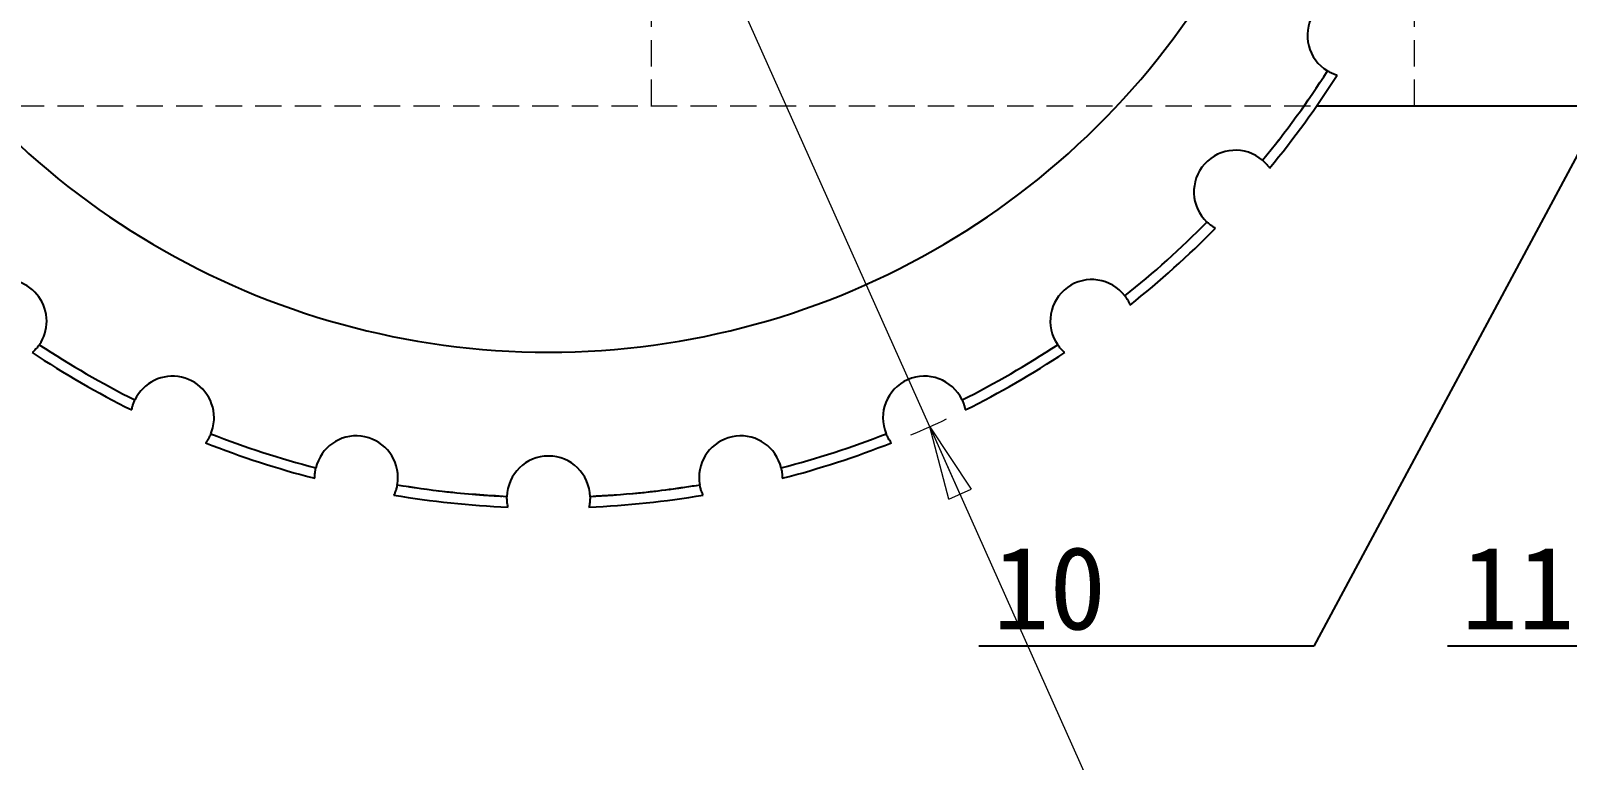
# Model space of a CAD drawing. Header units: millimetres. Extents: x 15 to 1184, y 5 to 836.
# Drawn here: x 344.2 to 418.1, y 497.8 to 532.9 of the extents above; entities that cross this region are included whole.
import ezdxf
from ezdxf import colors
from ezdxf.entities.mleader import LeaderData, LeaderLine
from ezdxf.math import Vec2, Vec3

# ---------------------------------------------------------------- set-up
doc = ezdxf.new("R2010")
doc.units = ezdxf.units.MM
doc.linetypes.add('HIDDEN', pattern=[1.905, 1.27, -0.635])
doc.styles.add('SLDTEXTSTYLE0', font='TXT', dxfattribs={"width": 0.75})
doc.dimstyles.new('SLDDIMSTYLE0', dxfattribs={"dimtxt": 3.5, "dimasz": 3.556, "dimexe": 0, "dimexo": 0.0625, "dimgap": 0.875, "dimtad": 1, "dimdec": 1, "dimlfac": 2, "dimrnd": 1e-09, "dimzin": 4, "dimdsep": 46, "dimtxsty": 'SLDTEXTSTYLE0', "dimblk1": 'CLOSED', "dimblk2": 'CLOSED', "dimsah": 1, "dimcen": 0.09, "dimadec": 0, "dimazin": 1, "dimtfac": 1, "dimtdec": 1, "dimtofl": 0, "dimtmove": 0, "dimatfit": 3, "dimldrblk": 'CLOSED', "dimfxl": 1, "dimfrac": 2, "dimtolj": 1, "dimtzin": 12, "dimarcsym": 0})
doc.dimstyles.new('SLDDIMSTYLE3', dxfattribs={"dimtxt": 3.5, "dimasz": 3.556, "dimexe": 0, "dimexo": 0.0625, "dimgap": 0.875, "dimtad": 1, "dimdec": 1, "dimlfac": 2, "dimrnd": 1e-09, "dimzin": 4, "dimdsep": 46, "dimtxsty": 'SLDTEXTSTYLE0', "dimblk1": 'CLOSED', "dimblk2": 'CLOSED', "dimsah": 1, "dimcen": 0, "dimadec": 0, "dimazin": 1, "dimtfac": 1, "dimtdec": 1, "dimtofl": 0, "dimtmove": 0, "dimatfit": 3, "dimldrblk": 'CLOSED', "dimfxl": 1, "dimfrac": 2, "dimtolj": 1, "dimtzin": 0, "dimarcsym": 0})

# ---------------------------------------------------------------- blocks, each defined once
blk = doc.blocks.new('_Closed')
at = {"color": 0, "linetype": 'ByBlock', "lineweight": -2}
for p, q in [((-1, 0.166667), (0, 0)), ((-1, 0.166667), (-1, -0.166667)), ((0, 0), (-1, -0.166667)), ((0, 0), (-1, 0))]:
    blk.add_line(p, q, dxfattribs=at)
blk = doc.blocks.new('_D')
at = {"color": 7, "linetype": 'Continuous', "lineweight": 0, "transparency": 16777216}
for p, q in [((74.057, 528.283), (74.057, 456.965)), ((674.057, 528.283), (674.057, 456.965)), ((74.057, 457.965), (674.057, 457.965))]:
    blk.add_line(p, q, dxfattribs=at)
at = {"color": 7, "linetype": 'Continuous', "lineweight": 18, "transparency": 16777216, "xscale": 3.556, "yscale": 3.556, "rotation": 180}
blk.add_blockref('_Closed', (74.057, 457.965, -3.737), dxfattribs=at)
at = {"color": 7, "linetype": 'Continuous', "lineweight": 18, "transparency": 16777216, "xscale": 3.556, "yscale": 3.556}
blk.add_blockref('_Closed', (674.057, 457.965, -3.737), dxfattribs=at)
at = {"color": 7, "linetype": 'Continuous', "lineweight": 18, "transparency": 16777216, "insert": (362.386, 462.477), "char_height": 3.5, "attachment_point": 1, "style": 'SLDTEXTSTYLE0'}
blk.add_mtext('1200.0', dxfattribs=at)
blk = doc.blocks.new('_D_5')
at = {"color": 7, "linetype": 'Continuous', "lineweight": 0, "transparency": 16777216}
for q in [(369.092, 554.927), (412.268, 458.292)]:
    blk.add_line((387.449, 513.841), q, dxfattribs=at)
at = {"color": 7, "linetype": 'Continuous', "lineweight": 18, "transparency": 16777216}
blk.add_arc((369.092, 554.927), 45, 292.8021, 295.20659, dxfattribs=at)
at = {"color": 7, "linetype": 'Continuous', "lineweight": 18, "transparency": 16777216, "xscale": 3.556, "yscale": 3.556, "rotation": 114.0751303374382}
blk.add_blockref('_Closed', (387.449, 513.841, -3.737), dxfattribs=at)
at = {"color": 7, "linetype": 'Continuous', "lineweight": 18, "transparency": 16777216, "char_height": 3.5, "attachment_point": 1, "rotation": 294.07513, "style": 'SLDTEXTSTYLE0'}
for s, insert in [('R90.0', (408.135, 478.722)), ('JS6', (417.594, 468.514))]:
    blk.add_mtext(s, dxfattribs=dict(at, insert=insert))

msp = doc.modelspace()

# ---------------------------------------------------------------- linework, layer by layer
at = {"color": 7, "linetype": 'HIDDEN', "lineweight": 18}
for p, q in [((374.057, 529.283), (374.057, 566.783)), ((374.057, 529.283), (374.057, 566.783)), ((410.784, 529.283), (410.784, 566.783)), ((332.113, 529.283), (406.07, 529.283))]:
    msp.add_line(p, q, dxfattribs=at)
at = {"color": 7, "linetype": 'Continuous', "lineweight": 25}
msp.add_line((406.07, 529.283), (421.557, 529.283), dxfattribs=at)
for centre, radius, start, end in [((369.092, 554.927), 37.5, 208.93528, 331.06472), ((407.63, 532.677), 2, 61.28612, 238.71392), ((369.092, 554.927), 44.5, 320.57531, 327.42469), ((369.092, 554.927), 45, 320.47962, 327.52038), ((402.162, 525.15), 2, 49.28612, 226.71392), ((369.092, 554.927), 44.5, 308.57531, 315.42469), ((369.092, 554.927), 45, 308.47962, 315.52038), ((342.935, 518.925), 2, 360, 142.71392), ((395.248, 518.925), 2, 37.28612, 214.71392), ((342.935, 518.925), 2, 325.28612, 360), ((369.092, 554.927), 45, 236.47962, 243.52038), ((369.092, 554.927), 44.5, 236.57531, 243.42469), ((369.092, 554.927), 44.5, 296.57531, 303.42469), ((369.092, 554.927), 45, 296.47962, 303.52038), ((350.992, 514.274), 2, 0, 154.71392), ((387.191, 514.274), 2, 25.28612, 202.71392), ((350.992, 514.274), 2, 337.28612, 0), ((369.092, 554.927), 44.5, 248.57531, 255.42469), ((359.84, 511.399), 2, 0, 166.71392), ((378.344, 511.399), 2, 13.28612, 180), ((369.092, 554.927), 44.5, 284.57531, 291.42469), ((369.092, 554.927), 45, 248.47962, 255.52038), ((369.092, 554.927), 45, 284.47962, 291.52038), ((369.092, 510.427), 2, 1.28465, 178.71548), ((359.84, 511.399), 2, 349.28615, 0), ((378.344, 511.399), 2, 180, 190.71392), ((369.092, 554.927), 45, 260.47962, 267.52038), ((369.092, 554.927), 45, 272.47962, 279.52038)]:
    msp.add_arc(centre, radius, start, end, dxfattribs=at)
at = {"color": 7, "linetype": 'HIDDEN', "lineweight": 18}
for start, end in [(320.57531, 327.42469), (320.57531, 327.42469), (320.57531, 327.42469), (308.57531, 315.42469), (308.57531, 315.42469), (308.57531, 315.42469), (236.57531, 243.42469), (236.57531, 243.42469), (236.57531, 243.42469), (296.57531, 303.42469), (296.57531, 303.42469), (296.57531, 303.42469), (248.57531, 255.42469), (248.57531, 255.42469), (284.57531, 291.42469), (284.57531, 291.42469)]:
    msp.add_arc((369.092, 554.927), 44.5, start, end, dxfattribs=at)
at = {"color": 7, "linetype": 'Continuous', "lineweight": 25}
for points, knots in [([(406.63, 530.945), (406.623, 530.949), (406.61, 530.956), (406.597, 530.964), (406.591, 530.968)], [0, 0, 0, 0, 0.561115, 1, 1, 1, 1]), ([(407.053, 530.762), (407.046, 530.764), (407.033, 530.768), (406.931, 530.801), (406.792, 530.858), (406.684, 530.916), (406.63, 530.945)], [0, 0, 0, 0, 0.249919, 0.499868, 0.749475, 1, 1, 1, 1]), ([(403.466, 526.666), (403.473, 526.661), (403.484, 526.651), (403.495, 526.641), (403.5, 526.637)], [0, 0, 0, 0, 0.558861, 1, 1, 1, 1]), ([(403.5, 526.637), (403.544, 526.594), (403.605, 526.537), (403.676, 526.457), (403.725, 526.398), (403.765, 526.347), (403.797, 526.303), (403.802, 526.296), (403.805, 526.291)], [0, 0, 0, 0, 0.249392, 0.341768, 0.499788, 0.64639, 0.77868, 1, 1, 1, 1]), ([(400.823, 523.664), (400.817, 523.67), (400.806, 523.68), (400.795, 523.69), (400.79, 523.695)], [0, 0, 0, 0, 0.561115, 1, 1, 1, 1]), ([(401.199, 523.397), (401.193, 523.401), (401.181, 523.407), (401.089, 523.461), (400.964, 523.545), (400.87, 523.624), (400.823, 523.664)], [0, 0, 0, 0, 0.249919, 0.499868, 0.749475, 1, 1, 1, 1]), ([(396.839, 520.137), (396.844, 520.13), (396.853, 520.118), (396.862, 520.106), (396.866, 520.101)], [0, 0, 0, 0, 0.558861, 1, 1, 1, 1]), ([(396.866, 520.101), (396.901, 520.05), (396.949, 519.981), (397.001, 519.888), (397.037, 519.821), (397.065, 519.763), (397.088, 519.713), (397.091, 519.705), (397.092, 519.699)], [0, 0, 0, 0, 0.2493922, 0.3417678, 0.4997878, 0.6463897, 0.77868, 1, 1, 1, 1]), ([(344.553, 517.75), (344.516, 517.701), (344.465, 517.634), (344.393, 517.555), (344.34, 517.501), (344.293, 517.456), (344.253, 517.419), (344.246, 517.414), (344.241, 517.411)], [0, 0, 0, 0, 0.249392, 0.341768, 0.499788, 0.64639, 0.77868, 1, 1, 1, 1]), ([(344.579, 517.786), (344.574, 517.78), (344.566, 517.767), (344.557, 517.755), (344.553, 517.75)], [0, 0, 0, 0, 0.558861, 1, 1, 1, 1]), ([(393.63, 517.75), (393.625, 517.757), (393.616, 517.769), (393.608, 517.781), (393.604, 517.786)], [0, 0, 0, 0, 0.561115, 1, 1, 1, 1]), ([(393.942, 517.411), (393.937, 517.415), (393.926, 517.424), (393.847, 517.496), (393.743, 517.604), (393.668, 517.701), (393.63, 517.75)], [0, 0, 0, 0, 0.249919, 0.499868, 0.749475, 1, 1, 1, 1]), ([(349.027, 514.648), (349.028, 514.654), (349.031, 514.668), (349.054, 514.772), (349.095, 514.917), (349.142, 515.031), (349.165, 515.087)], [0, 0, 0, 0, 0.249919, 0.499868, 0.749475, 1, 1, 1, 1]), ([(349.165, 515.087), (349.168, 515.095), (349.174, 515.109), (349.181, 515.122), (349.184, 515.128)], [0, 0, 0, 0, 0.561115, 1, 1, 1, 1]), ([(389, 515.128), (389.003, 515.121), (389.01, 515.107), (389.016, 515.093), (389.019, 515.087)], [0, 0, 0, 0, 0.558861, 1, 1, 1, 1]), ([(389.019, 515.087), (389.042, 515.031), (389.074, 514.953), (389.107, 514.851), (389.127, 514.778), (389.143, 514.715), (389.155, 514.662), (389.156, 514.653), (389.156, 514.648)], [0, 0, 0, 0, 0.2493922, 0.3417678, 0.4997878, 0.6463897, 0.77868, 1, 1, 1, 1]), ([(352.819, 513.46), (352.793, 513.405), (352.756, 513.329), (352.702, 513.237), (352.662, 513.173), (352.625, 513.119), (352.594, 513.074), (352.588, 513.068), (352.584, 513.064)], [0, 0, 0, 0, 0.249392, 0.341768, 0.499788, 0.64639, 0.77868, 1, 1, 1, 1]), ([(352.837, 513.502), (352.834, 513.494), (352.828, 513.48), (352.822, 513.466), (352.819, 513.46)], [0, 0, 0, 0, 0.558861, 1, 1, 1, 1]), ([(385.364, 513.46), (385.361, 513.468), (385.355, 513.482), (385.349, 513.496), (385.347, 513.502)], [0, 0, 0, 0, 0.5611152, 1, 1, 1, 1]), ([(385.599, 513.064), (385.595, 513.069), (385.586, 513.08), (385.524, 513.167), (385.444, 513.295), (385.391, 513.405), (385.364, 513.46)], [0, 0, 0, 0, 0.249919, 0.499868, 0.749475, 1, 1, 1, 1]), ([(357.84, 511.399), (357.84, 511.421), (357.84, 511.464), (357.846, 511.565), (357.858, 511.684), (357.875, 511.771), (357.883, 511.815)], [0, 0, 0, 0, 0.249621, 0.499741, 0.748731, 1, 1, 1, 1]), ([(357.84, 511.356), (357.84, 511.358), (357.84, 511.361), (357.84, 511.386), (357.84, 511.399)], [0, 0, 0, 0, 0.484733, 1, 1, 1, 1]), ([(357.883, 511.815), (357.885, 511.823), (357.888, 511.838), (357.892, 511.852), (357.893, 511.859)], [0, 0, 0, 0, 0.5611152, 1, 1, 1, 1]), ([(380.29, 511.859), (380.292, 511.851), (380.296, 511.836), (380.299, 511.821), (380.3, 511.815)], [0, 0, 0, 0, 0.5588614, 1, 1, 1, 1]), ([(380.3, 511.815), (380.308, 511.775), (380.324, 511.688), (380.338, 511.568), (380.343, 511.464), (380.344, 511.421), (380.344, 511.399)], [0, 0, 0, 0, 0.227983, 0.49955, 0.749019, 1, 1, 1, 1]), ([(380.344, 511.399), (380.344, 511.386), (380.344, 511.361), (380.343, 511.358), (380.343, 511.356)], [0, 0, 0, 0, 0.5152672, 1, 1, 1, 1]), ([(361.796, 510.983), (361.782, 510.924), (361.762, 510.842), (361.728, 510.74), (361.702, 510.669), (361.678, 510.609), (361.656, 510.559), (361.651, 510.551), (361.649, 510.546)], [0, 0, 0, 0, 0.249392, 0.341768, 0.499788, 0.64639, 0.77868, 1, 1, 1, 1]), ([(361.805, 511.027), (361.803, 511.019), (361.8, 511.004), (361.797, 510.99), (361.796, 510.983)], [0, 0, 0, 0, 0.558861, 1, 1, 1, 1]), ([(367.092, 510.472), (366.101, 510.533), (364.33, 510.642), (362.576, 510.91), (361.805, 511.027)], [0, 0, 0, 0, 0.559983, 1, 1, 1, 1]), ([(367.092, 510.427), (367.092, 510.435), (367.092, 510.45), (367.092, 510.465), (367.092, 510.472)], [0, 0, 0, 0, 0.561114, 1, 1, 1, 1]), ([(367.145, 509.969), (367.143, 509.976), (367.14, 509.989), (367.118, 510.094), (367.097, 510.243), (367.094, 510.365), (367.092, 510.427)], [0, 0, 0, 0, 0.249919, 0.499868, 0.749475, 1, 1, 1, 1]), ([(371.092, 510.427), (371.09, 510.365), (371.088, 510.281), (371.076, 510.175), (371.065, 510.1), (371.054, 510.036), (371.043, 509.982), (371.04, 509.974), (371.039, 509.969)], [0, 0, 0, 0, 0.249392, 0.341768, 0.499788, 0.64639, 0.77868, 1, 1, 1, 1]), ([(376.379, 511.027), (375.396, 510.881), (373.641, 510.62), (371.87, 510.517), (371.091, 510.472)], [0, 0, 0, 0, 0.559982, 1, 1, 1, 1]), ([(371.091, 510.472), (371.091, 510.463), (371.092, 510.448), (371.092, 510.433), (371.092, 510.427)], [0, 0, 0, 0, 0.558862, 1, 1, 1, 1]), ([(376.387, 510.983), (376.386, 510.992), (376.383, 511.006), (376.38, 511.021), (376.379, 511.027)], [0, 0, 0, 0, 0.5611151, 1, 1, 1, 1]), ([(376.535, 510.546), (376.532, 510.553), (376.525, 510.566), (376.483, 510.663), (376.431, 510.805), (376.402, 510.924), (376.387, 510.983)], [0, 0, 0, 0, 0.249919, 0.499868, 0.749475, 1, 1, 1, 1])]:
    msp.add_open_spline(points, degree=3, knots=knots, dxfattribs=at)
at = {"color": 7, "linetype": 'HIDDEN', "lineweight": 18}
for points, knots in [([(352.837, 513.502), (353.489, 513.255), (354.649, 512.818), (356.132, 512.35), (357.165, 512.051), (357.681, 511.915), (357.893, 511.859)], [0, 0, 0, 0, 0.3933893, 0.6986198, 0.8765346, 1, 1, 1, 1]), ([(380.29, 511.859), (381.248, 512.125), (382.957, 512.6), (384.617, 513.226), (385.347, 513.502)], [0, 0, 0, 0, 0.560207, 1, 1, 1, 1]), ([(380.29, 511.859), (380.292, 511.851), (380.296, 511.836), (380.299, 511.821), (380.3, 511.815)], [0, 0, 0, 0, 0.558861, 1, 1, 1, 1]), ([(361.805, 511.027), (361.803, 511.019), (361.8, 511.004), (361.797, 510.99), (361.796, 510.983)], [0, 0, 0, 0, 0.558861, 1, 1, 1, 1]), ([(361.805, 511.027), (362.788, 510.881), (364.542, 510.619), (366.313, 510.517), (367.092, 510.472)], [0, 0, 0, 0, 0.560197, 1, 1, 1, 1]), ([(361.805, 511.027), (362.433, 510.931), (363.584, 510.754), (365.078, 510.602), (366.212, 510.515), (366.821, 510.485), (367.092, 510.472)], [0, 0, 0, 0, 0.358647, 0.656143, 0.846953, 1, 1, 1, 1]), ([(367.092, 510.472), (366.101, 510.533), (364.33, 510.642), (362.576, 510.91), (361.805, 511.027)], [0, 0, 0, 0, 0.5599826, 1, 1, 1, 1]), ([(367.092, 510.427), (367.092, 510.435), (367.092, 510.45), (367.092, 510.465), (367.092, 510.472)], [0, 0, 0, 0, 0.5611144, 1, 1, 1, 1]), ([(371.091, 510.472), (372.082, 510.533), (373.853, 510.642), (375.607, 510.909), (376.379, 511.027)], [0, 0, 0, 0, 0.559721, 1, 1, 1, 1]), ([(371.091, 510.472), (371.464, 510.491), (372.306, 510.535), (373.579, 510.647), (374.97, 510.807), (375.89, 510.951), (376.379, 511.027)], [0, 0, 0, 0, 0.210603, 0.475175, 0.720938, 1, 1, 1, 1]), ([(376.379, 511.027), (375.396, 510.881), (373.641, 510.62), (371.87, 510.517), (371.091, 510.472)], [0, 0, 0, 0, 0.559982, 1, 1, 1, 1]), ([(371.091, 510.472), (371.091, 510.463), (371.092, 510.448), (371.092, 510.433), (371.092, 510.427)], [0, 0, 0, 0, 0.558862, 1, 1, 1, 1]), ([(376.387, 510.983), (376.386, 510.992), (376.383, 511.006), (376.38, 511.021), (376.379, 511.027)], [0, 0, 0, 0, 0.561115, 1, 1, 1, 1])]:
    msp.add_open_spline(points, degree=3, knots=knots, dxfattribs=at)

# ---------------------------------------------------------------- dimensions: what is measured, and where the dimension line sits
at = {"color": 7, "linetype": 'Continuous', "lineweight": 18}
dim = msp.add_radius_dim(center=(369.092, 554.927), mpoint=(387.449, 513.841), text='<>\\SJS6^ ;', dimstyle='SLDDIMSTYLE3', dxfattribs=at)
dim.commit()
dim.dimension.update_dxf_attribs({"geometry": '_D_5', "text_midpoint": (408.163, 467.479), "dimtype": 164})
dim = msp.add_linear_dim(base=(674.057, 457.965), p1=(74.057, 529.283), p2=(674.057, 529.283), dimstyle='SLDDIMSTYLE0', dxfattribs=at)
dim.commit()
dim.dimension.update_dxf_attribs({"geometry": '_D', "text_midpoint": (369.498, 457.965), "dimtype": 160})

# ---------------------------------------------------------------- leaders
ml = msp.add_multileader_mtext('Standard')
ml.set_content('10', color=256)
ml.set_leader_properties()
ml.build(insert=Vec2(0, 0))
ml.multileader.update_dxf_attribs({"text_right_attachment_type": 6})
ctx = ml.context
ctx.base_point, ctx.plane_origin = Vec3(389.263, 506.08), Vec3(433.603, 554.86)
ctx.right_attachment, ctx.text_align_type = 6, 2
notes = []
notes.append((ctx, [(0, (1, 1, 0), (405.93, 503.28), (-1, 0), 8, [(0, [(433.603, 554.86)], 0, [])])]))
ctx.mtext.insert, ctx.mtext.alignment, ctx.mtext.flow_direction = Vec3(395.93, 508.08), 3, 5
ml = msp.add_multileader_mtext('Standard')
ml.set_content('11', color=256)
ml.set_leader_properties()
ml.build(insert=Vec2(0, 0))
ml.multileader.update_dxf_attribs({"text_right_attachment_type": 6})
ctx = ml.context
ctx.base_point, ctx.plane_origin = Vec3(412.483, 506.08), Vec3(448.546, 541.585)
ctx.right_attachment, ctx.text_align_type = 6, 2
notes.append((ctx, [(0, (1, 1, 0), (428.483, 503.28), (-1, 0), 8, [(0, [(448.546, 541.585)], 0, [])])]))
ctx.mtext.insert, ctx.mtext.alignment, ctx.mtext.flow_direction = Vec3(418.483, 508.08), 3, 5
for ctx, leaders in notes:
    for number, flags, end, landing, length, lines in leaders:
        leader = LeaderData()
        leader.index, (leader.has_last_leader_line, leader.has_dogleg_vector, leader.attachment_direction) = number, flags
        leader.last_leader_point, leader.dogleg_vector, leader.dogleg_length = Vec3(end), Vec3(landing), length
        for number, points, colour, breaks in lines:
            line = LeaderLine()
            line.index, line.vertices, line.color, line.breaks = number, Vec3.list(points), colors.encode_raw_color(colour), breaks
            leader.lines.append(line)
        ctx.leaders.append(leader)

doc.saveas('drawing.dxf')
